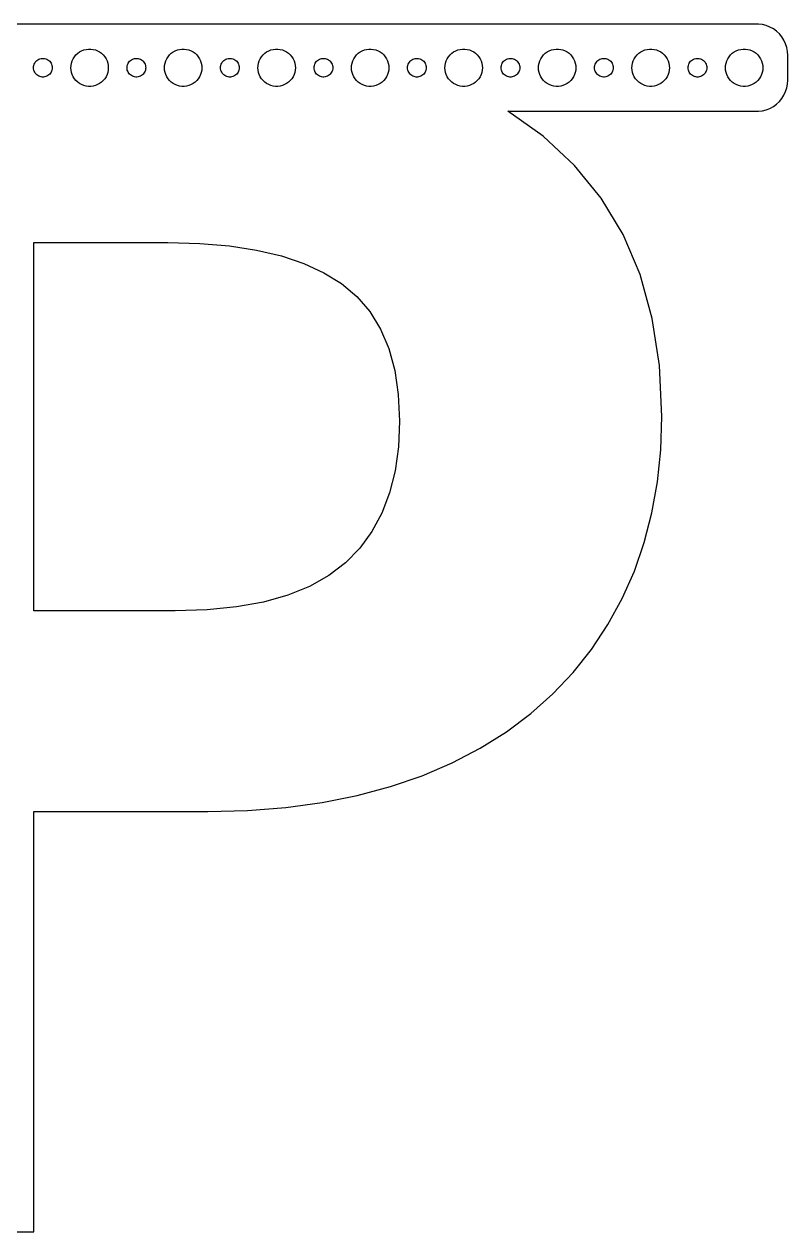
# Model space of a CAD drawing. Header units: metres. Extents: x -97 to 97, y -187 to 7.
# Drawn here: x -25.5 to 97, y -186.8 to 7 of the extents above; entities that cross this region are included whole.
import ezdxf

# ---------------------------------------------------------------- set-up
doc = ezdxf.new("R2010")
doc.units = ezdxf.units.M

msp = doc.modelspace()

# ---------------------------------------------------------------- linework, layer by layer
for p, q in [((92.3139, 6.99013), (-92.3139, 6.99013)), ((92.9369, 6.91142), (92.3139, 6.99013)), ((93.5451, 6.75528), (92.9369, 6.91142)), ((94.1289, 6.52412), (93.5451, 6.75528)), ((94.6791, 6.22163), (94.1289, 6.52412)), ((95.1871, 5.85255), (94.6791, 6.22163)), ((95.6448, 5.42273), (95.1871, 5.85255)), ((96.0451, 4.93892), (95.6448, 5.42273)), ((96.3815, 4.40877), (96.0451, 4.93892)), ((96.6489, 3.84062), (96.3815, 4.40877)), ((-17.427, 1.76335), (-17.1869, 2.05363)), ((-17.1869, 2.05363), (-16.9123, 2.31154)), ((-16.9123, 2.31154), (-16.6075, 2.53297)), ((-16.6075, 2.53297), (-16.2773, 2.71448)), ((-16.2773, 2.71448), (-15.927, 2.85316)), ((-15.927, 2.85316), (-15.5621, 2.94685)), ((-15.5621, 2.94685), (-15.1884, 2.99408)), ((-15.1884, 2.99408), (-14.8116, 2.99408)), ((-14.8116, 2.99408), (-14.4379, 2.94685)), ((-14.4379, 2.94685), (-14.0729, 2.85316)), ((-14.0729, 2.85316), (-13.7227, 2.71448)), ((-13.7227, 2.71448), (-13.3925, 2.53297)), ((-13.3925, 2.53297), (-13.0877, 2.31154)), ((-13.0877, 2.31154), (-12.8131, 2.05363)), ((-12.8131, 2.05363), (-12.5729, 1.76335)), ((-2.42705, 1.76335), (-2.1869, 2.05363)), ((-2.1869, 2.05363), (-1.91226, 2.31154)), ((-1.91226, 2.31154), (-1.60747, 2.53297)), ((-1.60747, 2.53297), (-1.27733, 2.71448)), ((-1.27733, 2.71448), (-0.927048, 2.85316)), ((-0.927048, 2.85316), (-0.562134, 2.94685)), ((-0.562134, 2.94685), (-0.18837, 2.99408)), ((-0.18837, 2.99408), (0.18837, 2.99408)), ((0.18837, 2.99408), (0.562134, 2.94685)), ((0.562134, 2.94685), (0.927048, 2.85316)), ((0.927048, 2.85316), (1.27733, 2.71448)), ((1.27733, 2.71448), (1.60747, 2.53297)), ((1.60747, 2.53297), (1.91226, 2.31154)), ((1.91226, 2.31154), (2.1869, 2.05363)), ((2.1869, 2.05363), (2.42705, 1.76335)), ((12.5729, 1.76335), (12.8131, 2.05363)), ((12.8131, 2.05363), (13.0877, 2.31154)), ((13.0877, 2.31154), (13.3925, 2.53297)), ((13.3925, 2.53297), (13.7227, 2.71448)), ((13.7227, 2.71448), (14.0729, 2.85316)), ((14.0729, 2.85316), (14.4379, 2.94685)), ((14.4379, 2.94685), (14.8116, 2.99408)), ((14.8116, 2.99408), (15.1884, 2.99408)), ((15.1884, 2.99408), (15.5621, 2.94685)), ((15.5621, 2.94685), (15.927, 2.85316)), ((15.927, 2.85316), (16.2773, 2.71448)), ((16.2773, 2.71448), (16.6075, 2.53297)), ((16.6075, 2.53297), (16.9123, 2.31154)), ((16.9123, 2.31154), (17.1869, 2.05363)), ((17.1869, 2.05363), (17.427, 1.76335)), ((27.5729, 1.76335), (27.8131, 2.05363)), ((27.8131, 2.05363), (28.0877, 2.31154)), ((28.0877, 2.31154), (28.3925, 2.53297)), ((28.3925, 2.53297), (28.7227, 2.71448)), ((28.7227, 2.71448), (29.0729, 2.85316)), ((29.0729, 2.85316), (29.4379, 2.94685)), ((29.4379, 2.94685), (29.8116, 2.99408)), ((29.8116, 2.99408), (30.1884, 2.99408)), ((30.1884, 2.99408), (30.5621, 2.94685)), ((30.5621, 2.94685), (30.927, 2.85316)), ((30.927, 2.85316), (31.2773, 2.71448)), ((31.2773, 2.71448), (31.6075, 2.53297)), ((31.6075, 2.53297), (31.9123, 2.31154)), ((31.9123, 2.31154), (32.1869, 2.05363)), ((32.1869, 2.05363), (32.427, 1.76335)), ((42.5729, 1.76335), (42.8131, 2.05363)), ((42.8131, 2.05363), (43.0877, 2.31154)), ((43.0877, 2.31154), (43.3925, 2.53297)), ((43.3925, 2.53297), (43.7227, 2.71448)), ((43.7227, 2.71448), (44.0729, 2.85316)), ((44.0729, 2.85316), (44.4379, 2.94685)), ((44.4379, 2.94685), (44.8116, 2.99408)), ((44.8116, 2.99408), (45.1884, 2.99408)), ((45.1884, 2.99408), (45.5621, 2.94685)), ((45.5621, 2.94685), (45.927, 2.85316)), ((45.927, 2.85316), (46.2773, 2.71448)), ((46.2773, 2.71448), (46.6075, 2.53297)), ((46.6075, 2.53297), (46.9123, 2.31154)), ((46.9123, 2.31154), (47.1869, 2.05363)), ((47.1869, 2.05363), (47.427, 1.76335)), ((57.5729, 1.76335), (57.8131, 2.05363)), ((57.8131, 2.05363), (58.0877, 2.31154)), ((58.0877, 2.31154), (58.3925, 2.53297)), ((58.3925, 2.53297), (58.7227, 2.71448)), ((58.7227, 2.71448), (59.0729, 2.85316)), ((59.0729, 2.85316), (59.4379, 2.94685)), ((59.4379, 2.94685), (59.8116, 2.99408)), ((59.8116, 2.99408), (60.1884, 2.99408)), ((60.1884, 2.99408), (60.5621, 2.94685)), ((60.5621, 2.94685), (60.927, 2.85316)), ((60.927, 2.85316), (61.2773, 2.71448)), ((61.2773, 2.71448), (61.6075, 2.53297)), ((61.6075, 2.53297), (61.9123, 2.31154)), ((61.9123, 2.31154), (62.1869, 2.05363)), ((62.1869, 2.05363), (62.427, 1.76335)), ((72.573, 1.76335), (72.8131, 2.05363)), ((72.8131, 2.05363), (73.0877, 2.31154)), ((73.0877, 2.31154), (73.3925, 2.53297)), ((73.3925, 2.53297), (73.7227, 2.71448)), ((73.7227, 2.71448), (74.073, 2.85316)), ((74.073, 2.85316), (74.4379, 2.94685)), ((74.4379, 2.94685), (74.8116, 2.99408)), ((74.8116, 2.99408), (75.1884, 2.99408)), ((75.1884, 2.99408), (75.5621, 2.94685)), ((75.5621, 2.94685), (75.927, 2.85316)), ((75.927, 2.85316), (76.2773, 2.71448)), ((76.2773, 2.71448), (76.6075, 2.53297)), ((76.6075, 2.53297), (76.9123, 2.31154)), ((76.9123, 2.31154), (77.1869, 2.05363)), ((77.1869, 2.05363), (77.427, 1.76335)), ((87.573, 1.76335), (87.8131, 2.05363)), ((87.8131, 2.05363), (88.0877, 2.31154)), ((88.0877, 2.31154), (88.3925, 2.53297)), ((88.3925, 2.53297), (88.7227, 2.71448)), ((88.7227, 2.71448), (89.073, 2.85316)), ((89.073, 2.85316), (89.4379, 2.94685)), ((89.4379, 2.94685), (89.8116, 2.99408)), ((89.8116, 2.99408), (90.1884, 2.99408)), ((90.1884, 2.99408), (90.5621, 2.94685)), ((90.5621, 2.94685), (90.927, 2.85316)), ((90.927, 2.85316), (91.2773, 2.71448)), ((91.2773, 2.71448), (91.6075, 2.53297)), ((91.6075, 2.53297), (91.9123, 2.31154)), ((91.9123, 2.31154), (92.1869, 2.05363)), ((92.1869, 2.05363), (92.427, 1.76335)), ((96.8429, 3.24344), (96.6489, 3.84062)), ((96.9606, 2.62666), (96.8429, 3.24344)), ((97, 2), (96.9606, 2.62666)), ((97, -2), (97, 2)), ((-24, 0), (-23.9882, 0.187988)), ((-23.9882, -0.187988), (-24, 0)), ((-23.9882, 0.187988), (-23.9529, 0.373032)), ((-23.9529, 0.373032), (-23.8947, 0.552185)), ((-23.8947, 0.552185), (-23.8145, 0.722626)), ((-23.8145, 0.722626), (-23.7135, 0.881668)), ((-23.7135, 0.881668), (-23.5934, 1.02681)), ((-23.5934, 1.02681), (-23.4561, 1.15576)), ((-23.4561, 1.15576), (-23.3037, 1.26648)), ((-23.3037, 1.26648), (-23.1387, 1.35724)), ((-23.1387, 1.35724), (-22.9635, 1.42657)), ((-22.9635, 1.42657), (-22.7811, 1.47342)), ((-22.7811, 1.47342), (-22.5942, 1.49704)), ((-22.5942, 1.49704), (-22.4058, 1.49704)), ((-22.4058, 1.49704), (-22.2189, 1.47342)), ((-22.2189, 1.47342), (-22.0365, 1.42657)), ((-22.0365, 1.42657), (-21.8613, 1.35724)), ((-21.8613, 1.35724), (-21.6963, 1.26648)), ((-21.6963, 1.26648), (-21.5439, 1.15576)), ((-21.5439, 1.15576), (-21.4065, 1.02681)), ((-21.4065, 1.02681), (-21.2865, 0.881668)), ((-21.2865, 0.881668), (-21.1855, 0.722626)), ((-21.1855, 0.722626), (-21.1053, 0.552185)), ((-21.1053, 0.552185), (-21.0471, 0.373032)), ((-21.0471, 0.373032), (-21.0118, 0.187988)), ((-21.0118, 0.187988), (-21, 0)), ((-21, 0), (-21.0118, -0.187988)), ((-18, 0), (-17.9763, 0.375992)), ((-17.9763, -0.375992), (-18, 0)), ((-17.9763, 0.375992), (-17.9057, 0.746063)), ((-17.9057, 0.746063), (-17.7893, 1.10437)), ((-17.7893, 1.10437), (-17.6289, 1.44525)), ((-17.6289, 1.44525), (-17.427, 1.76335)), ((-12.5729, 1.76335), (-12.3711, 1.44525)), ((-12.3711, 1.44525), (-12.2107, 1.10437)), ((-12.2107, 1.10437), (-12.0942, 0.746063)), ((-12.0942, 0.746063), (-12.0237, 0.375992)), ((-12.0237, 0.375992), (-12, 0)), ((-12, 0), (-12.0237, -0.375992)), ((-9, 0), (-8.98816, 0.187988)), ((-8.98816, -0.187988), (-9, 0)), ((-8.98816, 0.187988), (-8.95287, 0.373032)), ((-8.95287, 0.373032), (-8.89465, 0.552185)), ((-8.89465, 0.552185), (-8.81445, 0.722626)), ((-8.81445, 0.722626), (-8.71352, 0.881668)), ((-8.71352, 0.881668), (-8.59344, 1.02681)), ((-8.59344, 1.02681), (-8.45613, 1.15576)), ((-8.45613, 1.15576), (-8.30373, 1.26648)), ((-8.30373, 1.26648), (-8.13866, 1.35724)), ((-8.13866, 1.35724), (-7.96352, 1.42657)), ((-7.96352, 1.42657), (-7.78107, 1.47342)), ((-7.78107, 1.47342), (-7.59418, 1.49704)), ((-7.59418, 1.49704), (-7.40581, 1.49704)), ((-7.40581, 1.49704), (-7.21892, 1.47342)), ((-7.21892, 1.47342), (-7.03647, 1.42657)), ((-7.03647, 1.42657), (-6.86133, 1.35724)), ((-6.86133, 1.35724), (-6.69626, 1.26648)), ((-6.69626, 1.26648), (-6.54385, 1.15576)), ((-6.54385, 1.15576), (-6.40654, 1.02681)), ((-6.40654, 1.02681), (-6.28647, 0.881668)), ((-6.28647, 0.881668), (-6.18553, 0.722626)), ((-6.18553, 0.722626), (-6.10533, 0.552185)), ((-6.10533, 0.552185), (-6.04712, 0.373032)), ((-6.04712, 0.373032), (-6.01183, 0.187988)), ((-6.01183, 0.187988), (-6, 0)), ((-6, 0), (-6.01183, -0.187988)), ((-3, 0), (-2.97633, 0.375992)), ((-2.97633, -0.375992), (-3, 0)), ((-2.97633, 0.375992), (-2.90575, 0.746063)), ((-2.90575, 0.746063), (-2.78932, 1.10437)), ((-2.78932, 1.10437), (-2.62891, 1.44525)), ((-2.62891, 1.44525), (-2.42705, 1.76335)), ((2.42705, 1.76335), (2.62891, 1.44525)), ((2.62891, 1.44525), (2.78932, 1.10437)), ((2.78932, 1.10437), (2.90575, 0.746063)), ((2.90575, 0.746063), (2.97633, 0.375992)), ((2.97633, 0.375992), (3, 0)), ((3, 0), (2.97633, -0.375992)), ((6, 0), (6.01183, 0.187988)), ((6.01183, -0.187988), (6, 0)), ((6.01183, 0.187988), (6.04712, 0.373032)), ((6.04712, 0.373032), (6.10533, 0.552185)), ((6.10533, 0.552185), (6.18553, 0.722626)), ((6.18553, 0.722626), (6.28647, 0.881668)), ((6.28647, 0.881668), (6.40654, 1.02681)), ((6.40654, 1.02681), (6.54385, 1.15576)), ((6.54385, 1.15576), (6.69626, 1.26648)), ((6.69626, 1.26648), (6.86133, 1.35724)), ((6.86133, 1.35724), (7.03647, 1.42657)), ((7.03647, 1.42657), (7.21892, 1.47342)), ((7.21892, 1.47342), (7.40581, 1.49704)), ((7.40581, 1.49704), (7.59418, 1.49704)), ((7.59418, 1.49704), (7.78107, 1.47342)), ((7.78107, 1.47342), (7.96352, 1.42657)), ((7.96352, 1.42657), (8.13866, 1.35724)), ((8.13866, 1.35724), (8.30373, 1.26648)), ((8.30373, 1.26648), (8.45613, 1.15576)), ((8.45613, 1.15576), (8.59344, 1.02681)), ((8.59344, 1.02681), (8.71352, 0.881668)), ((8.71352, 0.881668), (8.81445, 0.722626)), ((8.81445, 0.722626), (8.89465, 0.552185)), ((8.89465, 0.552185), (8.95287, 0.373032)), ((8.95287, 0.373032), (8.98816, 0.187988)), ((8.98816, 0.187988), (9, 0)), ((9, 0), (8.98816, -0.187988)), ((12, 0), (12.0237, 0.375992)), ((12.0237, -0.375992), (12, 0)), ((12.0237, 0.375992), (12.0942, 0.746063)), ((12.0942, 0.746063), (12.2107, 1.10437)), ((12.2107, 1.10437), (12.3711, 1.44525)), ((12.3711, 1.44525), (12.5729, 1.76335)), ((17.427, 1.76335), (17.6289, 1.44525)), ((17.6289, 1.44525), (17.7893, 1.10437)), ((17.7893, 1.10437), (17.9057, 0.746063)), ((17.9057, 0.746063), (17.9763, 0.375992)), ((17.9763, 0.375992), (18, 0)), ((18, 0), (17.9763, -0.375992)), ((21, 0), (21.0118, 0.187988)), ((21.0118, -0.187988), (21, 0)), ((21.0118, 0.187988), (21.0471, 0.373032)), ((21.0471, 0.373032), (21.1053, 0.552185)), ((21.1053, 0.552185), (21.1855, 0.722626)), ((21.1855, 0.722626), (21.2865, 0.881668)), ((21.2865, 0.881668), (21.4065, 1.02681)), ((21.4065, 1.02681), (21.5439, 1.15576)), ((21.5439, 1.15576), (21.6963, 1.26648)), ((21.6963, 1.26648), (21.8613, 1.35724)), ((21.8613, 1.35724), (22.0365, 1.42657)), ((22.0365, 1.42657), (22.2189, 1.47342)), ((22.2189, 1.47342), (22.4058, 1.49704)), ((22.4058, 1.49704), (22.5942, 1.49704)), ((22.5942, 1.49704), (22.7811, 1.47342)), ((22.7811, 1.47342), (22.9635, 1.42657)), ((22.9635, 1.42657), (23.1387, 1.35724)), ((23.1387, 1.35724), (23.3037, 1.26648)), ((23.3037, 1.26648), (23.4561, 1.15576)), ((23.4561, 1.15576), (23.5934, 1.02681)), ((23.5934, 1.02681), (23.7135, 0.881668)), ((23.7135, 0.881668), (23.8145, 0.722626)), ((23.8145, 0.722626), (23.8947, 0.552185)), ((23.8947, 0.552185), (23.9529, 0.373032)), ((23.9529, 0.373032), (23.9882, 0.187988)), ((23.9882, 0.187988), (24, 0)), ((24, 0), (23.9882, -0.187988)), ((27, 0), (27.0237, 0.375992)), ((27.0237, -0.375992), (27, 0)), ((27.0237, 0.375992), (27.0942, 0.746063)), ((27.0942, 0.746063), (27.2107, 1.10437)), ((27.2107, 1.10437), (27.3711, 1.44525)), ((27.3711, 1.44525), (27.5729, 1.76335)), ((32.427, 1.76335), (32.6289, 1.44525)), ((32.6289, 1.44525), (32.7893, 1.10437)), ((32.7893, 1.10437), (32.9057, 0.746063)), ((32.9057, 0.746063), (32.9763, 0.375992)), ((32.9763, 0.375992), (33, 0)), ((33, 0), (32.9763, -0.375992)), ((36, 0), (36.0118, 0.187988)), ((36.0118, -0.187988), (36, 0)), ((36.0118, 0.187988), (36.0471, 0.373032)), ((36.0471, 0.373032), (36.1053, 0.552185)), ((36.1053, 0.552185), (36.1855, 0.722626)), ((36.1855, 0.722626), (36.2865, 0.881668)), ((36.2865, 0.881668), (36.4065, 1.02681)), ((36.4065, 1.02681), (36.5439, 1.15576)), ((36.5439, 1.15576), (36.6963, 1.26648)), ((36.6963, 1.26648), (36.8613, 1.35724)), ((36.8613, 1.35724), (37.0365, 1.42657)), ((37.0365, 1.42657), (37.2189, 1.47342)), ((37.2189, 1.47342), (37.4058, 1.49704)), ((37.4058, 1.49704), (37.5942, 1.49704)), ((37.5942, 1.49704), (37.7811, 1.47342)), ((37.7811, 1.47342), (37.9635, 1.42657)), ((37.9635, 1.42657), (38.1387, 1.35724)), ((38.1387, 1.35724), (38.3037, 1.26648)), ((38.3037, 1.26648), (38.4561, 1.15576)), ((38.4561, 1.15576), (38.5934, 1.02681)), ((38.5934, 1.02681), (38.7135, 0.881668)), ((38.7135, 0.881668), (38.8145, 0.722626)), ((38.8145, 0.722626), (38.8947, 0.552185)), ((38.8947, 0.552185), (38.9529, 0.373032)), ((38.9529, 0.373032), (38.9882, 0.187988)), ((38.9882, 0.187988), (39, 0)), ((39, 0), (38.9882, -0.187988)), ((42, 0), (42.0237, 0.375992)), ((42.0237, -0.375992), (42, 0)), ((42.0237, 0.375992), (42.0942, 0.746063)), ((42.0942, 0.746063), (42.2107, 1.10437)), ((42.2107, 1.10437), (42.3711, 1.44525)), ((42.3711, 1.44525), (42.5729, 1.76335)), ((47.427, 1.76335), (47.6289, 1.44525)), ((47.6289, 1.44525), (47.7893, 1.10437)), ((47.7893, 1.10437), (47.9057, 0.746063)), ((47.9057, 0.746063), (47.9763, 0.375992)), ((47.9763, 0.375992), (48, 0)), ((48, 0), (47.9763, -0.375992)), ((51, 0), (51.0118, 0.187988)), ((51.0118, -0.187988), (51, 0)), ((51.0118, 0.187988), (51.0471, 0.373032)), ((51.0471, 0.373032), (51.1053, 0.552185)), ((51.1053, 0.552185), (51.1855, 0.722626)), ((51.1855, 0.722626), (51.2865, 0.881668)), ((51.2865, 0.881668), (51.4065, 1.02681)), ((51.4065, 1.02681), (51.5439, 1.15576)), ((51.5439, 1.15576), (51.6963, 1.26648)), ((51.6963, 1.26648), (51.8613, 1.35724)), ((51.8613, 1.35724), (52.0365, 1.42657)), ((52.0365, 1.42657), (52.2189, 1.47342)), ((52.2189, 1.47342), (52.4058, 1.49704)), ((52.4058, 1.49704), (52.5942, 1.49704)), ((52.5942, 1.49704), (52.7811, 1.47342)), ((52.7811, 1.47342), (52.9635, 1.42657)), ((52.9635, 1.42657), (53.1387, 1.35724)), ((53.1387, 1.35724), (53.3037, 1.26648)), ((53.3037, 1.26648), (53.4561, 1.15576)), ((53.4561, 1.15576), (53.5934, 1.02681)), ((53.5934, 1.02681), (53.7135, 0.881668)), ((53.7135, 0.881668), (53.8145, 0.722626)), ((53.8145, 0.722626), (53.8947, 0.552185)), ((53.8947, 0.552185), (53.9529, 0.373032)), ((53.9529, 0.373032), (53.9882, 0.187988)), ((53.9882, 0.187988), (54, 0)), ((54, 0), (53.9882, -0.187988)), ((57, 0), (57.0237, 0.375992)), ((57.0237, -0.375992), (57, 0)), ((57.0237, 0.375992), (57.0942, 0.746063)), ((57.0942, 0.746063), (57.2107, 1.10437)), ((57.2107, 1.10437), (57.3711, 1.44525)), ((57.3711, 1.44525), (57.5729, 1.76335)), ((62.427, 1.76335), (62.6289, 1.44525)), ((62.6289, 1.44525), (62.7893, 1.10437)), ((62.7893, 1.10437), (62.9057, 0.746063)), ((62.9057, 0.746063), (62.9763, 0.375992)), ((62.9763, 0.375992), (63, 0)), ((63, 0), (62.9763, -0.375992)), ((66, 0), (66.0118, 0.187988)), ((66.0118, -0.187988), (66, 0)), ((66.0118, 0.187988), (66.0471, 0.373032)), ((66.0471, 0.373032), (66.1053, 0.552185)), ((66.1053, 0.552185), (66.1855, 0.722626)), ((66.1855, 0.722626), (66.2865, 0.881668)), ((66.2865, 0.881668), (66.4065, 1.02681)), ((66.4065, 1.02681), (66.5439, 1.15576)), ((66.5439, 1.15576), (66.6963, 1.26648)), ((66.6963, 1.26648), (66.8613, 1.35724)), ((66.8613, 1.35724), (67.0365, 1.42657)), ((67.0365, 1.42657), (67.2189, 1.47342)), ((67.2189, 1.47342), (67.4058, 1.49704)), ((67.4058, 1.49704), (67.5942, 1.49704)), ((67.5942, 1.49704), (67.7811, 1.47342)), ((67.7811, 1.47342), (67.9635, 1.42657)), ((67.9635, 1.42657), (68.1387, 1.35724)), ((68.1387, 1.35724), (68.3037, 1.26648)), ((68.3037, 1.26648), (68.4561, 1.15576)), ((68.4561, 1.15576), (68.5934, 1.02681)), ((68.5934, 1.02681), (68.7135, 0.881668)), ((68.7135, 0.881668), (68.8145, 0.722626)), ((68.8145, 0.722626), (68.8947, 0.552185)), ((68.8947, 0.552185), (68.9529, 0.373032)), ((68.9529, 0.373032), (68.9882, 0.187988)), ((68.9882, 0.187988), (69, 0)), ((69, 0), (68.9882, -0.187988)), ((72, 0), (72.0237, 0.375992)), ((72.0237, -0.375992), (72, 0)), ((72.0237, 0.375992), (72.0943, 0.746063)), ((72.0943, 0.746063), (72.2107, 1.10437)), ((72.2107, 1.10437), (72.3711, 1.44525)), ((72.3711, 1.44525), (72.573, 1.76335)), ((77.427, 1.76335), (77.6289, 1.44525)), ((77.6289, 1.44525), (77.7893, 1.10437)), ((77.7893, 1.10437), (77.9057, 0.746063)), ((77.9057, 0.746063), (77.9763, 0.375992)), ((77.9763, 0.375992), (78, 0)), ((78, 0), (77.9763, -0.375992)), ((81, 0), (81.0118, 0.187988)), ((81.0118, -0.187988), (81, 0)), ((81.0118, 0.187988), (81.0471, 0.373032)), ((81.0471, 0.373032), (81.1053, 0.552185)), ((81.1053, 0.552185), (81.1855, 0.722626)), ((81.1855, 0.722626), (81.2865, 0.881668)), ((81.2865, 0.881668), (81.4065, 1.02681)), ((81.4065, 1.02681), (81.5439, 1.15576)), ((81.5439, 1.15576), (81.6963, 1.26648)), ((81.6963, 1.26648), (81.8613, 1.35724)), ((81.8613, 1.35724), (82.0365, 1.42657)), ((82.0365, 1.42657), (82.2189, 1.47342)), ((82.2189, 1.47342), (82.4058, 1.49704)), ((82.4058, 1.49704), (82.5942, 1.49704)), ((82.5942, 1.49704), (82.7811, 1.47342)), ((82.7811, 1.47342), (82.9635, 1.42657)), ((82.9635, 1.42657), (83.1387, 1.35724)), ((83.1387, 1.35724), (83.3037, 1.26648)), ((83.3037, 1.26648), (83.4561, 1.15576)), ((83.4561, 1.15576), (83.5934, 1.02681)), ((83.5934, 1.02681), (83.7135, 0.881668)), ((83.7135, 0.881668), (83.8145, 0.722626)), ((83.8145, 0.722626), (83.8947, 0.552185)), ((83.8947, 0.552185), (83.9529, 0.373032)), ((83.9529, 0.373032), (83.9882, 0.187988)), ((83.9882, 0.187988), (84, 0)), ((84, 0), (83.9882, -0.187988)), ((87, 0), (87.0237, 0.375992)), ((87.0237, -0.375992), (87, 0)), ((87.0237, 0.375992), (87.0943, 0.746063)), ((87.0943, 0.746063), (87.2107, 1.10437)), ((87.2107, 1.10437), (87.3711, 1.44525)), ((87.3711, 1.44525), (87.573, 1.76335)), ((92.427, 1.76335), (92.6289, 1.44525)), ((92.6289, 1.44525), (92.7893, 1.10437)), ((92.7893, 1.10437), (92.9057, 0.746063)), ((92.9057, 0.746063), (92.9763, 0.375992)), ((92.9763, 0.375992), (93, 0)), ((93, 0), (92.9763, -0.375992)), ((-23.9529, -0.373032), (-23.9882, -0.187988)), ((-23.8947, -0.552185), (-23.9529, -0.373032)), ((-23.8145, -0.722626), (-23.8947, -0.552185)), ((-23.7135, -0.881668), (-23.8145, -0.722626)), ((-23.5934, -1.02681), (-23.7135, -0.881668)), ((-23.4561, -1.15576), (-23.5934, -1.02681)), ((-23.3037, -1.26648), (-23.4561, -1.15576)), ((-23.1387, -1.35724), (-23.3037, -1.26648)), ((-22.9635, -1.42657), (-23.1387, -1.35724)), ((-22.7811, -1.47342), (-22.9635, -1.42657)), ((-22.5942, -1.49704), (-22.7811, -1.47342)), ((-22.4058, -1.49704), (-22.5942, -1.49704)), ((-22.2189, -1.47342), (-22.4058, -1.49704)), ((-22.0365, -1.42657), (-22.2189, -1.47342)), ((-21.8613, -1.35724), (-22.0365, -1.42657)), ((-21.6963, -1.26648), (-21.8613, -1.35724)), ((-21.5439, -1.15576), (-21.6963, -1.26648)), ((-21.4065, -1.02681), (-21.5439, -1.15576)), ((-21.2865, -0.881668), (-21.4065, -1.02681)), ((-21.1855, -0.722626), (-21.2865, -0.881668)), ((-21.1053, -0.552185), (-21.1855, -0.722626)), ((-21.0471, -0.373032), (-21.1053, -0.552185)), ((-21.0118, -0.187988), (-21.0471, -0.373032)), ((-17.9057, -0.746063), (-17.9763, -0.375992)), ((-17.7893, -1.10437), (-17.9057, -0.746063)), ((-17.6289, -1.44525), (-17.7893, -1.10437)), ((-17.427, -1.76335), (-17.6289, -1.44525)), ((-17.1869, -2.05363), (-17.427, -1.76335)), ((-12.5729, -1.76335), (-12.8131, -2.05363)), ((-12.3711, -1.44525), (-12.5729, -1.76335)), ((-12.2107, -1.10437), (-12.3711, -1.44525)), ((-12.0942, -0.746063), (-12.2107, -1.10437)), ((-12.0237, -0.375992), (-12.0942, -0.746063)), ((-8.95287, -0.373032), (-8.98816, -0.187988)), ((-8.89465, -0.552185), (-8.95287, -0.373032)), ((-8.81445, -0.722626), (-8.89465, -0.552185)), ((-8.71352, -0.881668), (-8.81445, -0.722626)), ((-8.59344, -1.02681), (-8.71352, -0.881668)), ((-8.45613, -1.15576), (-8.59344, -1.02681)), ((-8.30373, -1.26648), (-8.45613, -1.15576)), ((-8.13866, -1.35724), (-8.30373, -1.26648)), ((-7.96352, -1.42657), (-8.13866, -1.35724)), ((-7.78107, -1.47342), (-7.96352, -1.42657)), ((-7.59418, -1.49704), (-7.78107, -1.47342)), ((-7.40581, -1.49704), (-7.59418, -1.49704)), ((-7.21892, -1.47342), (-7.40581, -1.49704)), ((-7.03647, -1.42657), (-7.21892, -1.47342)), ((-6.86133, -1.35724), (-7.03647, -1.42657)), ((-6.69626, -1.26648), (-6.86133, -1.35724)), ((-6.54385, -1.15576), (-6.69626, -1.26648)), ((-6.40654, -1.02681), (-6.54385, -1.15576)), ((-6.28647, -0.881668), (-6.40654, -1.02681)), ((-6.18553, -0.722626), (-6.28647, -0.881668)), ((-6.10533, -0.552185), (-6.18553, -0.722626)), ((-6.04712, -0.373032), (-6.10533, -0.552185)), ((-6.01183, -0.187988), (-6.04712, -0.373032)), ((-2.90575, -0.746063), (-2.97633, -0.375992)), ((-2.78932, -1.10437), (-2.90575, -0.746063)), ((-2.62891, -1.44525), (-2.78932, -1.10437)), ((-2.42705, -1.76335), (-2.62891, -1.44525)), ((-2.1869, -2.05363), (-2.42705, -1.76335)), ((2.42705, -1.76335), (2.1869, -2.05363)), ((2.62891, -1.44525), (2.42705, -1.76335)), ((2.78932, -1.10437), (2.62891, -1.44525)), ((2.90575, -0.746063), (2.78932, -1.10437)), ((2.97633, -0.375992), (2.90575, -0.746063)), ((6.04712, -0.373032), (6.01183, -0.187988)), ((6.10533, -0.552185), (6.04712, -0.373032)), ((6.18553, -0.722626), (6.10533, -0.552185)), ((6.28647, -0.881668), (6.18553, -0.722626)), ((6.40654, -1.02681), (6.28647, -0.881668)), ((6.54385, -1.15576), (6.40654, -1.02681)), ((6.69626, -1.26648), (6.54385, -1.15576)), ((6.86133, -1.35724), (6.69626, -1.26648)), ((7.03647, -1.42657), (6.86133, -1.35724)), ((7.21892, -1.47342), (7.03647, -1.42657)), ((7.40581, -1.49704), (7.21892, -1.47342)), ((7.59418, -1.49704), (7.40581, -1.49704)), ((7.78107, -1.47342), (7.59418, -1.49704)), ((7.96352, -1.42657), (7.78107, -1.47342)), ((8.13866, -1.35724), (7.96352, -1.42657)), ((8.30373, -1.26648), (8.13866, -1.35724)), ((8.45613, -1.15576), (8.30373, -1.26648)), ((8.59344, -1.02681), (8.45613, -1.15576)), ((8.71352, -0.881668), (8.59344, -1.02681)), ((8.81445, -0.722626), (8.71352, -0.881668)), ((8.89465, -0.552185), (8.81445, -0.722626)), ((8.95287, -0.373032), (8.89465, -0.552185)), ((8.98816, -0.187988), (8.95287, -0.373032)), ((12.0942, -0.746063), (12.0237, -0.375992)), ((12.2107, -1.10437), (12.0942, -0.746063)), ((12.3711, -1.44525), (12.2107, -1.10437)), ((12.5729, -1.76335), (12.3711, -1.44525)), ((12.8131, -2.05363), (12.5729, -1.76335)), ((17.427, -1.76335), (17.1869, -2.05363)), ((17.6289, -1.44525), (17.427, -1.76335)), ((17.7893, -1.10437), (17.6289, -1.44525)), ((17.9057, -0.746063), (17.7893, -1.10437)), ((17.9763, -0.375992), (17.9057, -0.746063)), ((21.0471, -0.373032), (21.0118, -0.187988)), ((21.1053, -0.552185), (21.0471, -0.373032)), ((21.1855, -0.722626), (21.1053, -0.552185)), ((21.2865, -0.881668), (21.1855, -0.722626)), ((21.4065, -1.02681), (21.2865, -0.881668)), ((21.5439, -1.15576), (21.4065, -1.02681)), ((21.6963, -1.26648), (21.5439, -1.15576)), ((21.8613, -1.35724), (21.6963, -1.26648)), ((22.0365, -1.42657), (21.8613, -1.35724)), ((22.2189, -1.47342), (22.0365, -1.42657)), ((22.4058, -1.49704), (22.2189, -1.47342)), ((22.5942, -1.49704), (22.4058, -1.49704)), ((22.7811, -1.47342), (22.5942, -1.49704)), ((22.9635, -1.42657), (22.7811, -1.47342)), ((23.1387, -1.35724), (22.9635, -1.42657)), ((23.3037, -1.26648), (23.1387, -1.35724)), ((23.4561, -1.15576), (23.3037, -1.26648)), ((23.5934, -1.02681), (23.4561, -1.15576)), ((23.7135, -0.881668), (23.5934, -1.02681)), ((23.8145, -0.722626), (23.7135, -0.881668)), ((23.8947, -0.552185), (23.8145, -0.722626)), ((23.9529, -0.373032), (23.8947, -0.552185)), ((23.9882, -0.187988), (23.9529, -0.373032)), ((27.0942, -0.746063), (27.0237, -0.375992)), ((27.2107, -1.10437), (27.0942, -0.746063)), ((27.3711, -1.44525), (27.2107, -1.10437)), ((27.5729, -1.76335), (27.3711, -1.44525)), ((27.8131, -2.05363), (27.5729, -1.76335)), ((32.427, -1.76335), (32.1869, -2.05363)), ((32.6289, -1.44525), (32.427, -1.76335)), ((32.7893, -1.10437), (32.6289, -1.44525)), ((32.9057, -0.746063), (32.7893, -1.10437)), ((32.9763, -0.375992), (32.9057, -0.746063)), ((36.0471, -0.373032), (36.0118, -0.187988)), ((36.1053, -0.552185), (36.0471, -0.373032)), ((36.1855, -0.722626), (36.1053, -0.552185)), ((36.2865, -0.881668), (36.1855, -0.722626)), ((36.4065, -1.02681), (36.2865, -0.881668)), ((36.5439, -1.15576), (36.4065, -1.02681)), ((36.6963, -1.26648), (36.5439, -1.15576)), ((36.8613, -1.35724), (36.6963, -1.26648)), ((37.0365, -1.42657), (36.8613, -1.35724)), ((37.2189, -1.47342), (37.0365, -1.42657)), ((37.4058, -1.49704), (37.2189, -1.47342)), ((37.5942, -1.49704), (37.4058, -1.49704)), ((37.7811, -1.47342), (37.5942, -1.49704)), ((37.9635, -1.42657), (37.7811, -1.47342)), ((38.1387, -1.35724), (37.9635, -1.42657)), ((38.3037, -1.26648), (38.1387, -1.35724)), ((38.4561, -1.15576), (38.3037, -1.26648)), ((38.5934, -1.02681), (38.4561, -1.15576)), ((38.7135, -0.881668), (38.5934, -1.02681)), ((38.8145, -0.722626), (38.7135, -0.881668)), ((38.8947, -0.552185), (38.8145, -0.722626)), ((38.9529, -0.373032), (38.8947, -0.552185)), ((38.9882, -0.187988), (38.9529, -0.373032)), ((42.0942, -0.746063), (42.0237, -0.375992)), ((42.2107, -1.10437), (42.0942, -0.746063)), ((42.3711, -1.44525), (42.2107, -1.10437)), ((42.5729, -1.76335), (42.3711, -1.44525)), ((42.8131, -2.05363), (42.5729, -1.76335)), ((47.427, -1.76335), (47.1869, -2.05363)), ((47.6289, -1.44525), (47.427, -1.76335)), ((47.7893, -1.10437), (47.6289, -1.44525)), ((47.9057, -0.746063), (47.7893, -1.10437)), ((47.9763, -0.375992), (47.9057, -0.746063)), ((51.0471, -0.373032), (51.0118, -0.187988)), ((51.1053, -0.552185), (51.0471, -0.373032)), ((51.1855, -0.722626), (51.1053, -0.552185)), ((51.2865, -0.881668), (51.1855, -0.722626)), ((51.4065, -1.02681), (51.2865, -0.881668)), ((51.5439, -1.15576), (51.4065, -1.02681)), ((51.6963, -1.26648), (51.5439, -1.15576)), ((51.8613, -1.35724), (51.6963, -1.26648)), ((52.0365, -1.42657), (51.8613, -1.35724)), ((52.2189, -1.47342), (52.0365, -1.42657)), ((52.4058, -1.49704), (52.2189, -1.47342)), ((52.5942, -1.49704), (52.4058, -1.49704)), ((52.7811, -1.47342), (52.5942, -1.49704)), ((52.9635, -1.42657), (52.7811, -1.47342)), ((53.1387, -1.35724), (52.9635, -1.42657)), ((53.3037, -1.26648), (53.1387, -1.35724)), ((53.4561, -1.15576), (53.3037, -1.26648)), ((53.5934, -1.02681), (53.4561, -1.15576)), ((53.7135, -0.881668), (53.5934, -1.02681)), ((53.8145, -0.722626), (53.7135, -0.881668)), ((53.8947, -0.552185), (53.8145, -0.722626)), ((53.9529, -0.373032), (53.8947, -0.552185)), ((53.9882, -0.187988), (53.9529, -0.373032)), ((57.0942, -0.746063), (57.0237, -0.375992)), ((57.2107, -1.10437), (57.0942, -0.746063)), ((57.3711, -1.44525), (57.2107, -1.10437)), ((57.5729, -1.76335), (57.3711, -1.44525)), ((57.8131, -2.05363), (57.5729, -1.76335)), ((62.427, -1.76335), (62.1869, -2.05363)), ((62.6289, -1.44525), (62.427, -1.76335)), ((62.7893, -1.10437), (62.6289, -1.44525)), ((62.9057, -0.746063), (62.7893, -1.10437)), ((62.9763, -0.375992), (62.9057, -0.746063)), ((66.0471, -0.373032), (66.0118, -0.187988)), ((66.1053, -0.552185), (66.0471, -0.373032)), ((66.1855, -0.722626), (66.1053, -0.552185)), ((66.2865, -0.881668), (66.1855, -0.722626)), ((66.4065, -1.02681), (66.2865, -0.881668)), ((66.5439, -1.15576), (66.4065, -1.02681)), ((66.6963, -1.26648), (66.5439, -1.15576)), ((66.8613, -1.35724), (66.6963, -1.26648)), ((67.0365, -1.42657), (66.8613, -1.35724)), ((67.2189, -1.47342), (67.0365, -1.42657)), ((67.4058, -1.49704), (67.2189, -1.47342)), ((67.5942, -1.49704), (67.4058, -1.49704)), ((67.7811, -1.47342), (67.5942, -1.49704)), ((67.9635, -1.42657), (67.7811, -1.47342)), ((68.1387, -1.35724), (67.9635, -1.42657)), ((68.3037, -1.26648), (68.1387, -1.35724)), ((68.4561, -1.15576), (68.3037, -1.26648)), ((68.5934, -1.02681), (68.4561, -1.15576)), ((68.7135, -0.881668), (68.5934, -1.02681)), ((68.8145, -0.722626), (68.7135, -0.881668)), ((68.8947, -0.552185), (68.8145, -0.722626)), ((68.9529, -0.373032), (68.8947, -0.552185)), ((68.9882, -0.187988), (68.9529, -0.373032)), ((72.0943, -0.746063), (72.0237, -0.375992)), ((72.2107, -1.10437), (72.0943, -0.746063)), ((72.3711, -1.44525), (72.2107, -1.10437)), ((72.573, -1.76335), (72.3711, -1.44525)), ((72.8131, -2.05363), (72.573, -1.76335)), ((77.427, -1.76335), (77.1869, -2.05363)), ((77.6289, -1.44525), (77.427, -1.76335)), ((77.7893, -1.10437), (77.6289, -1.44525)), ((77.9057, -0.746063), (77.7893, -1.10437)), ((77.9763, -0.375992), (77.9057, -0.746063)), ((81.0471, -0.373032), (81.0118, -0.187988)), ((81.1053, -0.552185), (81.0471, -0.373032)), ((81.1855, -0.722626), (81.1053, -0.552185)), ((81.2865, -0.881668), (81.1855, -0.722626)), ((81.4065, -1.02681), (81.2865, -0.881668)), ((81.5439, -1.15576), (81.4065, -1.02681)), ((81.6963, -1.26648), (81.5439, -1.15576)), ((81.8613, -1.35724), (81.6963, -1.26648)), ((82.0365, -1.42657), (81.8613, -1.35724)), ((82.2189, -1.47342), (82.0365, -1.42657)), ((82.4058, -1.49704), (82.2189, -1.47342)), ((82.5942, -1.49704), (82.4058, -1.49704)), ((82.7811, -1.47342), (82.5942, -1.49704)), ((82.9635, -1.42657), (82.7811, -1.47342)), ((83.1387, -1.35724), (82.9635, -1.42657)), ((83.3037, -1.26648), (83.1387, -1.35724)), ((83.4561, -1.15576), (83.3037, -1.26648)), ((83.5934, -1.02681), (83.4561, -1.15576)), ((83.7135, -0.881668), (83.5934, -1.02681)), ((83.8145, -0.722626), (83.7135, -0.881668)), ((83.8947, -0.552185), (83.8145, -0.722626)), ((83.9529, -0.373032), (83.8947, -0.552185)), ((83.9882, -0.187988), (83.9529, -0.373032)), ((87.0943, -0.746063), (87.0237, -0.375992)), ((87.2107, -1.10437), (87.0943, -0.746063)), ((87.3711, -1.44525), (87.2107, -1.10437)), ((87.573, -1.76335), (87.3711, -1.44525)), ((87.8131, -2.05363), (87.573, -1.76335)), ((92.427, -1.76335), (92.1869, -2.05363)), ((92.6289, -1.44525), (92.427, -1.76335)), ((92.7893, -1.10437), (92.6289, -1.44525)), ((92.9057, -0.746063), (92.7893, -1.10437)), ((92.9763, -0.375992), (92.9057, -0.746063)), ((-16.9123, -2.31154), (-17.1869, -2.05363)), ((-16.6075, -2.53297), (-16.9123, -2.31154)), ((-16.2773, -2.71448), (-16.6075, -2.53297)), ((-15.927, -2.85316), (-16.2773, -2.71448)), ((-15.5621, -2.94685), (-15.927, -2.85316)), ((-15.1884, -2.99408), (-15.5621, -2.94685)), ((-14.8116, -2.99408), (-15.1884, -2.99408)), ((-14.4379, -2.94685), (-14.8116, -2.99408)), ((-14.0729, -2.85316), (-14.4379, -2.94685)), ((-13.7227, -2.71448), (-14.0729, -2.85316)), ((-13.3925, -2.53297), (-13.7227, -2.71448)), ((-13.0877, -2.31154), (-13.3925, -2.53297)), ((-12.8131, -2.05363), (-13.0877, -2.31154)), ((-1.91226, -2.31154), (-2.1869, -2.05363)), ((-1.60747, -2.53297), (-1.91226, -2.31154)), ((-1.27733, -2.71448), (-1.60747, -2.53297)), ((-0.927048, -2.85316), (-1.27733, -2.71448)), ((-0.562134, -2.94685), (-0.927048, -2.85316)), ((-0.18837, -2.99408), (-0.562134, -2.94685)), ((0.18837, -2.99408), (-0.18837, -2.99408)), ((0.562134, -2.94685), (0.18837, -2.99408)), ((0.927048, -2.85316), (0.562134, -2.94685)), ((1.27733, -2.71448), (0.927048, -2.85316)), ((1.60747, -2.53297), (1.27733, -2.71448)), ((1.91226, -2.31154), (1.60747, -2.53297)), ((2.1869, -2.05363), (1.91226, -2.31154)), ((13.0877, -2.31154), (12.8131, -2.05363)), ((13.3925, -2.53297), (13.0877, -2.31154)), ((13.7227, -2.71448), (13.3925, -2.53297)), ((14.0729, -2.85316), (13.7227, -2.71448)), ((14.4379, -2.94685), (14.0729, -2.85316)), ((14.8116, -2.99408), (14.4379, -2.94685)), ((15.1884, -2.99408), (14.8116, -2.99408)), ((15.5621, -2.94685), (15.1884, -2.99408)), ((15.927, -2.85316), (15.5621, -2.94685)), ((16.2773, -2.71448), (15.927, -2.85316)), ((16.6075, -2.53297), (16.2773, -2.71448)), ((16.9123, -2.31154), (16.6075, -2.53297)), ((17.1869, -2.05363), (16.9123, -2.31154)), ((28.0877, -2.31154), (27.8131, -2.05363)), ((28.3925, -2.53297), (28.0877, -2.31154)), ((28.7227, -2.71448), (28.3925, -2.53297)), ((29.0729, -2.85316), (28.7227, -2.71448)), ((29.4379, -2.94685), (29.0729, -2.85316)), ((29.8116, -2.99408), (29.4379, -2.94685)), ((30.1884, -2.99408), (29.8116, -2.99408)), ((30.5621, -2.94685), (30.1884, -2.99408)), ((30.927, -2.85316), (30.5621, -2.94685)), ((31.2773, -2.71448), (30.927, -2.85316)), ((31.6075, -2.53297), (31.2773, -2.71448)), ((31.9123, -2.31154), (31.6075, -2.53297)), ((32.1869, -2.05363), (31.9123, -2.31154)), ((43.0877, -2.31154), (42.8131, -2.05363)), ((43.3925, -2.53297), (43.0877, -2.31154)), ((43.7227, -2.71448), (43.3925, -2.53297)), ((44.0729, -2.85316), (43.7227, -2.71448)), ((44.4379, -2.94685), (44.0729, -2.85316)), ((44.8116, -2.99408), (44.4379, -2.94685)), ((45.1884, -2.99408), (44.8116, -2.99408)), ((45.5621, -2.94685), (45.1884, -2.99408)), ((45.927, -2.85316), (45.5621, -2.94685)), ((46.2773, -2.71448), (45.927, -2.85316)), ((46.6075, -2.53297), (46.2773, -2.71448)), ((46.9123, -2.31154), (46.6075, -2.53297)), ((47.1869, -2.05363), (46.9123, -2.31154)), ((58.0877, -2.31154), (57.8131, -2.05363)), ((58.3925, -2.53297), (58.0877, -2.31154)), ((58.7227, -2.71448), (58.3925, -2.53297)), ((59.0729, -2.85316), (58.7227, -2.71448)), ((59.4379, -2.94685), (59.0729, -2.85316)), ((59.8116, -2.99408), (59.4379, -2.94685)), ((60.1884, -2.99408), (59.8116, -2.99408)), ((60.5621, -2.94685), (60.1884, -2.99408)), ((60.927, -2.85316), (60.5621, -2.94685)), ((61.2773, -2.71448), (60.927, -2.85316)), ((61.6075, -2.53297), (61.2773, -2.71448)), ((61.9123, -2.31154), (61.6075, -2.53297)), ((62.1869, -2.05363), (61.9123, -2.31154)), ((73.0877, -2.31154), (72.8131, -2.05363)), ((73.3925, -2.53297), (73.0877, -2.31154)), ((73.7227, -2.71448), (73.3925, -2.53297)), ((74.073, -2.85316), (73.7227, -2.71448)), ((74.4379, -2.94685), (74.073, -2.85316)), ((74.8116, -2.99408), (74.4379, -2.94685)), ((75.1884, -2.99408), (74.8116, -2.99408)), ((75.5621, -2.94685), (75.1884, -2.99408)), ((75.927, -2.85316), (75.5621, -2.94685)), ((76.2773, -2.71448), (75.927, -2.85316)), ((76.6075, -2.53297), (76.2773, -2.71448)), ((76.9123, -2.31154), (76.6075, -2.53297)), ((77.1869, -2.05363), (76.9123, -2.31154)), ((88.0877, -2.31154), (87.8131, -2.05363)), ((88.3925, -2.53297), (88.0877, -2.31154)), ((88.7227, -2.71448), (88.3925, -2.53297)), ((89.073, -2.85316), (88.7227, -2.71448)), ((89.4379, -2.94685), (89.073, -2.85316)), ((89.8116, -2.99408), (89.4379, -2.94685)), ((90.1884, -2.99408), (89.8116, -2.99408)), ((90.5621, -2.94685), (90.1884, -2.99408)), ((90.927, -2.85316), (90.5621, -2.94685)), ((91.2773, -2.71448), (90.927, -2.85316)), ((91.6075, -2.53297), (91.2773, -2.71448)), ((91.9123, -2.31154), (91.6075, -2.53297)), ((92.1869, -2.05363), (91.9123, -2.31154)), ((96.3815, -4.40877), (96.6489, -3.84062)), ((96.6489, -3.84062), (96.8429, -3.24344)), ((96.8429, -3.24344), (96.9606, -2.62666)), ((96.9606, -2.62666), (97, -2)), ((95.1871, -5.85255), (95.6448, -5.42273)), ((95.6448, -5.42273), (96.0451, -4.93892)), ((96.0451, -4.93892), (96.3815, -4.40877)), ((57.7346, -10.9809), (52.0607, -6.99013)), ((52.0607, -6.99013), (92.3139, -6.99013)), ((92.3139, -6.99013), (92.9369, -6.91142)), ((92.9369, -6.91142), (93.5451, -6.75528)), ((93.5451, -6.75528), (94.1289, -6.52412)), ((94.1289, -6.52412), (94.6791, -6.22163)), ((94.6791, -6.22163), (95.1871, -5.85255)), ((62.7921, -15.6647), (57.7346, -10.9809)), ((67.0715, -20.9301), (62.7921, -15.6647)), ((70.5729, -26.7769), (67.0715, -20.9301)), ((73.2962, -33.2051), (70.5729, -26.7769)), ((-23.9718, -87.1593), (-23.9718, -28.0582)), ((-23.9718, -28.0582), (-2.4281, -28.0582)), ((-2.4281, -28.0582), (2.68687, -28.1928)), ((2.68687, -28.1928), (7.42303, -28.5964)), ((7.42303, -28.5964), (11.7803, -29.269)), ((11.7803, -29.269), (15.7588, -30.2107)), ((15.7588, -30.2107), (19.3584, -31.4214)), ((19.3584, -31.4214), (22.5792, -32.9012)), ((22.5792, -32.9012), (25.4211, -34.6501)), ((25.4211, -34.6501), (27.8842, -36.7137)), ((75.2413, -40.2148), (73.2962, -33.2051)), ((27.8842, -36.7137), (29.9683, -39.1387)), ((29.9683, -39.1387), (31.6735, -41.9254)), ((76.4085, -47.806), (75.2413, -40.2148)), ((31.6735, -41.9254), (32.9997, -45.0735)), ((32.9997, -45.0735), (33.9471, -48.5831)), ((76.7975, -55.9785), (76.4085, -47.806)), ((33.9471, -48.5831), (34.5154, -52.4543)), ((34.5154, -52.4543), (34.7049, -56.6871)), ((76.621, -61.3108), (76.7975, -55.9785)), ((34.7049, -56.6871), (34.5285, -60.8304)), ((34.5285, -60.8304), (33.9991, -64.6758)), ((76.0917, -66.455), (76.621, -61.3108)), ((33.9991, -64.6758), (33.1168, -68.2234)), ((75.2094, -71.4112), (76.0917, -66.455)), ((33.1168, -68.2234), (31.8816, -71.473)), ((31.8816, -71.473), (30.2935, -74.4248)), ((73.9742, -76.1794), (75.2094, -71.4112)), ((30.2935, -74.4248), (28.3525, -77.0786)), ((28.3525, -77.0786), (26.0586, -79.4346)), ((72.3861, -80.7596), (73.9742, -76.1794)), ((26.0586, -79.4346), (23.3829, -81.484)), ((70.4451, -85.1517), (72.3861, -80.7596)), ((20.2965, -83.2181), (16.7995, -84.6369)), ((23.3829, -81.484), (20.2965, -83.2181)), ((16.7995, -84.6369), (12.8918, -85.7404)), ((68.1512, -89.3559), (70.4451, -85.1517)), ((-1.29533, -87.1593), (-23.9718, -87.1593)), ((3.84435, -87.0016), (-1.29533, -87.1593)), ((8.57338, -86.5287), (3.84435, -87.0016)), ((12.8918, -85.7404), (8.57338, -86.5287)), ((65.5237, -93.3315), (68.1512, -89.3559)), ((62.5809, -97.0382), (65.5237, -93.3315)), ((59.3226, -100.476), (62.5809, -97.0382)), ((55.749, -103.645), (59.3226, -100.476)), ((51.8601, -106.544), (55.749, -103.645)), ((47.6557, -109.175), (51.8601, -106.544)), ((43.136, -111.537), (47.6557, -109.175)), ((38.3275, -113.605), (43.136, -111.537)), ((33.2558, -115.354), (38.3275, -113.605)), ((27.9209, -116.786), (33.2558, -115.354)), ((16.4612, -118.694), (22.3226, -117.899)), ((22.3226, -117.899), (27.9209, -116.786)), ((-23.9718, -119.331), (3.94847, -119.331)), ((-23.9718, -186.794), (-23.9718, -119.331)), ((3.94847, -119.331), (10.3364, -119.172)), ((10.3364, -119.172), (16.4612, -118.694)), ((-65.7802, -186.794), (-23.9718, -186.794))]:
    msp.add_line(p, q)

doc.saveas('drawing.dxf')
